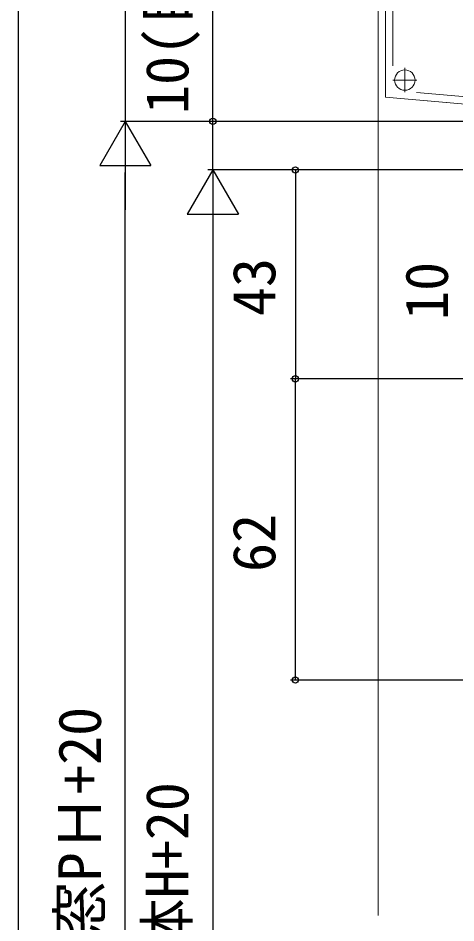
# Model space of a CAD drawing. Units: millimetres, scale not verified. Extents: x -525 to 525, y -783 to 779.
# Drawn here: x -525 to -434.9, y -411.6 to -225.3 of the extents above; entities that cross this region are included whole.
import ezdxf
from ezdxf.enums import TextEntityAlignment as Align

# ---------------------------------------------------------------- set-up
doc = ezdxf.new("R2010")
doc.units = ezdxf.units.MM
doc.header["$LTSCALE"] = 4
doc.layers.add('0-2_YKK_11', color=7, linetype='Continuous', lineweight=18)
doc.layers.add('0-4_YKK_12', color=2, linetype='Continuous', lineweight=18)
doc.layers.add('0-7_YKK_D', color=6, linetype='Continuous')
doc.layers.add('0-8_YKK_ZWAK', color=7, linetype='Continuous')
doc.styles.add('ＭＳ ゴシック', font='')
doc.styles.get('ＭＳ ゴシック').set_extended_font_data('MS Gothic')

msp = doc.modelspace()

# ---------------------------------------------------------------- linework, layer by layer
at = {"layer": '0-2_YKK_11', "color": 30}
for p, q in [((-447.948, -235.113), (-447.948, -168.772)), ((-445.448, -235.55), (-445.448, -240.55)), ((-447.948, -238.05), (-442.948, -238.05))]:
    msp.add_line(p, q, dxfattribs=at)
for points in [[(-449.448, -161.55), (-449.448, -241.55), (-392.297, -246.55), (-354.906, -246.55), (-354.723, -246.43), (-354.173, -246.43), (-353.989, -246.55), (-349.448, -246.55), (-349.448, -245.05), (-358.948, -245.05), (-359.203, -245.55), (-359.693, -245.55), (-359.948, -245.05), (-368.948, -245.05), (-369.203, -245.55), (-369.693, -245.55), (-369.948, -245.05), (-378.948, -245.05)], [(-378.948, -245.05), (-379.203, -245.55), (-379.693, -245.55), (-379.948, -245.05), (-391.448, -245.05), (-391.598, -244.49), (-391.448, -244.231), (-391.448, -240.05), (-392.448, -240.05), (-392.448, -245.031), (-443.074, -240.602)]]:
    msp.add_lwpolyline(points, dxfattribs=at)
at = {"layer": '0-4_YKK_12'}
for p, q in [((-450.948, -161.55), (-450.948, -410.05)), ((-449.448, -161.55), (-449.448, -241.55))]:
    msp.add_line(p, q, dxfattribs=at)
msp.add_lwpolyline([(-449.448, -241.55), (-392.348, -246.55), (-349.448, -246.55)], dxfattribs=at)
msp.add_circle((-445.448, -238.05), 2.1, dxfattribs=at)
at = {"layer": '0-7_YKK_D'}
for p, q in [((-502.948, -161.55), (-502.948, -246.55)), ((-502.948, -246.55), (-508.198, -255.644)), ((-388.188, -246.55), (-503.948, -246.55)), ((-393.284, -246.55), (-503.948, -246.55)), ((-502.948, -246.55), (-497.698, -255.644)), ((-502.948, -246.55), (-502.948, -264.737)), ((-388.188, -246.55), (-485.948, -246.55)), ((-508.198, -255.644), (-497.698, -255.644)), ((-484.948, -256.55), (-490.198, -265.644)), ((-412.948, -256.55), (-485.948, -256.55)), ((-412.948, -256.55), (-485.948, -256.55)), ((-484.948, -256.55), (-479.698, -265.644)), ((-484.948, -256.55), (-484.948, -274.737)), ((-412.948, -256.55), (-468.948, -256.55)), ((-467.948, -256.55), (-467.948, -299.55)), ((-502.948, -566.05), (-502.948, -257.05)), ((-490.198, -265.644), (-479.698, -265.644)), ((-484.948, -267.05), (-484.948, -556.05)), ((-400.748, -299.55), (-468.948, -299.55)), ((-400.748, -299.55), (-468.948, -299.55)), ((-467.948, -361.55), (-467.948, -299.55)), ((-399.661, -361.55), (-468.948, -361.55))]:
    msp.add_line(p, q, dxfattribs=at)
msp.add_lwpolyline([(-484.948, -256.55), (-484.948, -246.55), (-484.948, -164.468)], dxfattribs=at)
for centre in [(-484.948, -246.55), (-467.948, -256.55), (-467.948, -299.55), (-467.948, -299.55), (-467.948, -361.55)]:
    msp.add_circle(centre, 0.637, dxfattribs=at)
at = {"layer": '0-8_YKK_ZWAK'}
msp.add_line((-525, 746.8), (-525, -783.2), dxfattribs=at)

# ---------------------------------------------------------------- texts
at = {"layer": '0-7_YKK_D', "style": 'ＭＳ ゴシック'}
for s, p in [('10(目地幅)', (-487.316, -245.041)), ('43', (-469.448, -286.641)), ('10', (-433.948, -287.441)), ('62', (-469.448, -339.312)), ('モール出来高HM＝新設窓PＨ+20', (-505.316, -534.993)), ('新設窓PH＝窓本体H+20', (-487.316, -502.471))]:
    msp.add_text(s, height=8.798, rotation=90, dxfattribs=at).set_placement(p, align=Align.BOTTOM_LEFT)

doc.saveas('drawing.dxf')
